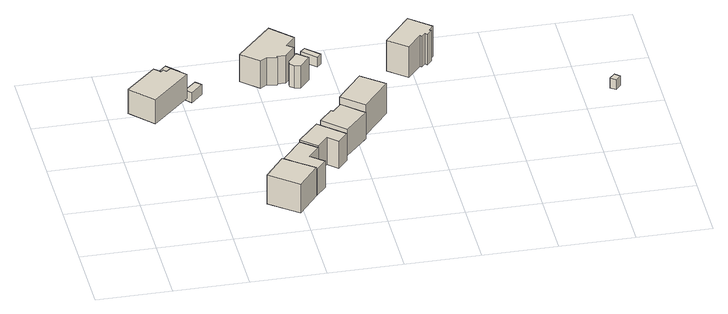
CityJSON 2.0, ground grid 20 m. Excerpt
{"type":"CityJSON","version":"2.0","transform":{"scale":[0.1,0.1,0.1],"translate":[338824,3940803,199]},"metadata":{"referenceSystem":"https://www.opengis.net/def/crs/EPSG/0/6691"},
"CityObjects":{
"building1":{"type":"Building","attributes":{"usage":"411","measuredHeight":8.5,"storeysAboveGround":1,"BuildingIDAttribute.prefecture":"14","BuildingIDAttribute.city":"14151","BuildingDetailAttribute.totalFloorArea":99.98,"BuildingDetailAttribute.buildingFootprintArea":99.98,"BuildingDetailAttribute.buildingStructureType":"601","BuildingDetailAttribute.buildingStructureOrgType":"1","BuildingDetailAttribute.orgUsage":"10","BuildingDetailAttribute.surveyYear":2015},"geometry":[{"type":"Solid","lod":"1","boundaries":[[[[0,1,2,3,4,5,6,7]],[[6,8,9,7]],[[5,10,8,6]],[[4,11,10,5]],[[3,12,11,4]],[[2,13,12,3]],[[1,14,13,2]],[[0,15,14,1]],[[7,9,15,0]],[[8,10,11,12,13,14,15,9]]]]}]},
"building2":{"type":"Building","attributes":{"measuredHeight":3.2,"BuildingIDAttribute.prefecture":"14","BuildingIDAttribute.city":"14151","BuildingDetailAttribute.surveyYear":2015},"geometry":[{"type":"Solid","lod":"1","boundaries":[[[[16,17,18,19]],[[18,20,21,19]],[[17,22,20,18]],[[16,23,22,17]],[[19,21,23,16]],[[20,22,23,21]]]]}]},
"building3":{"type":"Building","attributes":{"BuildingIDAttribute.prefecture":"14","BuildingIDAttribute.city":"14151","BuildingDetailAttribute.surveyYear":2015},"geometry":[{"type":"Solid","lod":"1","boundaries":[[[[24,25,26,27]],[[26,28,29,27]],[[25,30,28,26]],[[24,31,30,25]],[[27,29,31,24]],[[28,30,31,29]]]]}]},
"building4":{"type":"Building","attributes":{"usage":"411","measuredHeight":9.6,"storeysAboveGround":2,"BuildingIDAttribute.prefecture":"14","BuildingIDAttribute.city":"14151","BuildingDetailAttribute.totalFloorArea":137.01,"BuildingDetailAttribute.buildingFootprintArea":68.5,"BuildingDetailAttribute.buildingStructureType":"601","BuildingDetailAttribute.buildingStructureOrgType":"1","BuildingDetailAttribute.orgUsage":"10","BuildingDetailAttribute.surveyYear":2015},"geometry":[{"type":"Solid","lod":"1","boundaries":[[[[32,33,34,35]],[[34,36,37,35]],[[33,38,36,34]],[[32,39,38,33]],[[35,37,39,32]],[[36,38,39,37]]]]}]},
"building5":{"type":"Building","attributes":{"usage":"411","measuredHeight":8.7,"storeysAboveGround":1,"BuildingIDAttribute.prefecture":"14","BuildingIDAttribute.city":"14151","BuildingDetailAttribute.totalFloorArea":53.59,"BuildingDetailAttribute.buildingFootprintArea":53.59,"BuildingDetailAttribute.buildingStructureType":"601","BuildingDetailAttribute.buildingStructureOrgType":"1","BuildingDetailAttribute.orgUsage":"10","BuildingDetailAttribute.surveyYear":2015},"geometry":[{"type":"Solid","lod":"1","boundaries":[[[[40,41,42,43,44,45]],[[44,46,47,45]],[[43,48,46,44]],[[42,49,48,43]],[[41,50,49,42]],[[40,51,50,41]],[[45,47,51,40]],[[46,48,49,50,51,47]]]]}]},
"building6":{"type":"Building","attributes":{"usage":"411","measuredHeight":8.8,"storeysAboveGround":2,"BuildingIDAttribute.prefecture":"14","BuildingIDAttribute.city":"14151","BuildingDetailAttribute.totalFloorArea":102.22,"BuildingDetailAttribute.buildingFootprintArea":51.11,"BuildingDetailAttribute.buildingStructureType":"601","BuildingDetailAttribute.buildingStructureOrgType":"1","BuildingDetailAttribute.orgUsage":"10","BuildingDetailAttribute.surveyYear":2015},"geometry":[{"type":"Solid","lod":"1","boundaries":[[[[52,53,54,55,56,57]],[[56,58,59,57]],[[55,60,58,56]],[[54,61,60,55]],[[53,62,61,54]],[[52,63,62,53]],[[57,59,63,52]],[[58,60,61,62,63,59]]]]}]},
"building7":{"type":"Building","attributes":{"BuildingIDAttribute.prefecture":"14","BuildingIDAttribute.city":"14151","BuildingDetailAttribute.surveyYear":2015},"geometry":[{"type":"Solid","lod":"1","boundaries":[[[[64,65,66,67]],[[66,68,69,67]],[[65,70,68,66]],[[64,71,70,65]],[[67,69,71,64]],[[68,70,71,69]]]]}]},
"building8":{"type":"Building","attributes":{"usage":"411","measuredHeight":10.4,"storeysAboveGround":2,"BuildingIDAttribute.prefecture":"14","BuildingIDAttribute.city":"14151","BuildingDetailAttribute.totalFloorArea":194.85,"BuildingDetailAttribute.buildingFootprintArea":97.43,"BuildingDetailAttribute.buildingStructureType":"601","BuildingDetailAttribute.buildingStructureOrgType":"1","BuildingDetailAttribute.orgUsage":"10","BuildingDetailAttribute.surveyYear":2015},"geometry":[{"type":"Solid","lod":"1","boundaries":[[[[72,73,74,75,76,77,78,79,80,81]],[[80,82,83,81]],[[79,84,82,80]],[[78,85,84,79]],[[77,86,85,78]],[[76,87,86,77]],[[75,88,87,76]],[[74,89,88,75]],[[73,90,89,74]],[[72,91,90,73]],[[81,83,91,72]],[[82,84,85,86,87,88,89,90,91,83]]]]}]},
"building9":{"type":"Building","attributes":{"usage":"411","measuredHeight":8.2,"storeysAboveGround":2,"BuildingIDAttribute.prefecture":"14","BuildingIDAttribute.city":"14151","BuildingDetailAttribute.totalFloorArea":117.83,"BuildingDetailAttribute.buildingFootprintArea":58.92,"BuildingDetailAttribute.buildingStructureType":"601","BuildingDetailAttribute.buildingStructureOrgType":"1","BuildingDetailAttribute.orgUsage":"10","BuildingDetailAttribute.surveyYear":2015},"geometry":[{"type":"Solid","lod":"1","boundaries":[[[[92,93,94,95,96,97]],[[96,98,99,97]],[[95,100,98,96]],[[94,101,100,95]],[[93,102,101,94]],[[92,103,102,93]],[[97,99,103,92]],[[98,100,101,102,103,99]]]]}]},
"building10":{"type":"Building","attributes":{"usage":"411","measuredHeight":7,"storeysAboveGround":2,"BuildingIDAttribute.prefecture":"14","BuildingIDAttribute.city":"14151","BuildingDetailAttribute.totalFloorArea":29.43,"BuildingDetailAttribute.buildingFootprintArea":14.72,"BuildingDetailAttribute.buildingStructureType":"601","BuildingDetailAttribute.buildingStructureOrgType":"1","BuildingDetailAttribute.orgUsage":"10","BuildingDetailAttribute.surveyYear":2015},"geometry":[{"type":"Solid","lod":"1","boundaries":[[[[104,105,106,107,108,109]],[[108,110,111,109]],[[107,112,110,108]],[[106,113,112,107]],[[105,114,113,106]],[[104,115,114,105]],[[109,111,115,104]],[[110,112,113,114,115,111]]]]}]},
"building11":{"type":"Building","attributes":{"BuildingIDAttribute.prefecture":"14","BuildingIDAttribute.city":"14151","BuildingDetailAttribute.surveyYear":2015},"geometry":[{"type":"Solid","lod":"1","boundaries":[[[[116,117,118,119]],[[118,120,121,119]],[[117,122,120,118]],[[116,123,122,117]],[[119,121,123,116]],[[120,122,123,121]]]]}]},
"building12":{"type":"Building","attributes":{"usage":"411","measuredHeight":10.2,"storeysAboveGround":2,"BuildingIDAttribute.prefecture":"14","BuildingIDAttribute.city":"14151","BuildingDetailAttribute.totalFloorArea":142.47,"BuildingDetailAttribute.buildingFootprintArea":71.24,"BuildingDetailAttribute.buildingStructureType":"601","BuildingDetailAttribute.buildingStructureOrgType":"1","BuildingDetailAttribute.orgUsage":"10","BuildingDetailAttribute.surveyYear":2015},"geometry":[{"type":"Solid","lod":"1","boundaries":[[[[124,125,126,127]],[[126,128,129,127]],[[125,130,128,126]],[[124,131,130,125]],[[127,129,131,124]],[[128,130,131,129]]]]}]},
"building13":{"type":"Building","attributes":{"usage":"411","measuredHeight":10.1,"storeysAboveGround":2,"BuildingIDAttribute.prefecture":"14","BuildingIDAttribute.city":"14151","BuildingDetailAttribute.totalFloorArea":129.06,"BuildingDetailAttribute.buildingFootprintArea":64.53,"BuildingDetailAttribute.buildingStructureType":"601","BuildingDetailAttribute.buildingStructureOrgType":"1","BuildingDetailAttribute.orgUsage":"10","BuildingDetailAttribute.surveyYear":2015},"geometry":[{"type":"Solid","lod":"1","boundaries":[[[[132,133,134,135,136,137,138,139,140,141]],[[140,142,143,141]],[[139,144,142,140]],[[138,145,144,139]],[[137,146,145,138]],[[136,147,146,137]],[[135,148,147,136]],[[134,149,148,135]],[[133,150,149,134]],[[132,151,150,133]],[[141,143,151,132]],[[142,144,145,146,147,148,149,150,151,143]]]]}]},
"building14":{"type":"Building","attributes":{"BuildingIDAttribute.prefecture":"14","BuildingIDAttribute.city":"14151","BuildingDetailAttribute.surveyYear":2015},"geometry":[{"type":"Solid","lod":"1","boundaries":[[[[152,153,154,155]],[[154,156,157,155]],[[153,158,156,154]],[[152,159,158,153]],[[155,157,159,152]],[[156,158,159,157]]]]}]}
},
"vertices":[
[5,376,167],[87,454,167],[103,438,167],[110,445,167],[117,437,167],[130,448,167],[165,412,167],[63,314,167],[165,412,240],[63,314,240],[130,448,240],[117,437,240],[110,445,240],[103,438,240],[87,454,240],[5,376,240],
[110,499,170],[131,520,170],[162,487,170],[141,467,170],[162,487,200],[141,467,200],[131,520,200],[110,499,200],
[162,424,155],[194,455,155],[209,440,155],[177,408,155],[209,440,185],[177,408,185],[194,455,185],[162,424,185],
[428,71,56],[374,3,56],[299,62,56],[352,130,56],[299,62,143],[352,130,143],[374,3,143],[428,71,143],
[454,169,56],[424,135,56],[459,105,56],[432,75,56],[358,139,56],[413,204,56],[358,139,136],[413,204,136],[432,75,136],[459,105,136],[424,135,136],[454,169,136],
[511,188,53],[485,211,53],[456,179,53],[415,215,53],[472,278,53],[538,219,53],[472,278,135],[538,219,135],[415,215,135],[456,179,135],[485,211,135],[511,188,135],
[481,272,65],[470,283,65],[482,295,65],[493,285,65],[482,295,95],[493,285,95],[470,283,95],[481,272,95],
[427,657,103],[483,601,103],[456,571,103],[472,557,103],[445,525,103],[421,525,103],[421,521,103],[394,525,103],[376,514,103],[331,555,103],[376,514,186],[331,555,186],[394,525,186],[421,521,186],[421,525,186],[445,525,186],[472,557,186],[456,571,186],[483,601,186],[427,657,186],
[546,248,48],[487,302,48],[523,341,48],[528,337,48],[552,364,48],[607,314,48],[552,364,128],[607,314,128],[528,337,128],[523,341,128],[487,302,128],[546,248,128],
[463,507,96],[452,517,96],[453,530,96],[478,561,96],[507,537,96],[479,504,96],[507,537,164],[479,504,164],[478,561,164],[453,530,164],[452,517,164],[463,507,164],
[515,635,97],[551,600,97],[539,588,97],[503,623,97],[539,588,127],[503,623,127],[551,600,127],[515,635,127],
[553,382,46],[622,467,46],[682,419,46],[612,333,46],[682,419,138],[612,333,138],[622,467,138],[553,382,138],
[773,575,42],[724,617,42],[797,704,42],[853,656,42],[840,641,42],[844,637,42],[831,622,42],[826,627,42],[816,616,42],[811,620,42],[816,616,135],[811,620,135],[826,627,135],[831,622,135],[844,637,135],[840,641,135],[853,656,135],[797,704,135],[724,617,135],[773,575,135],
[1274,484,2],[1289,500,2],[1302,488,2],[1289,472,2],[1302,488,32],[1289,472,32],[1289,500,32],[1274,484,32]
]}
